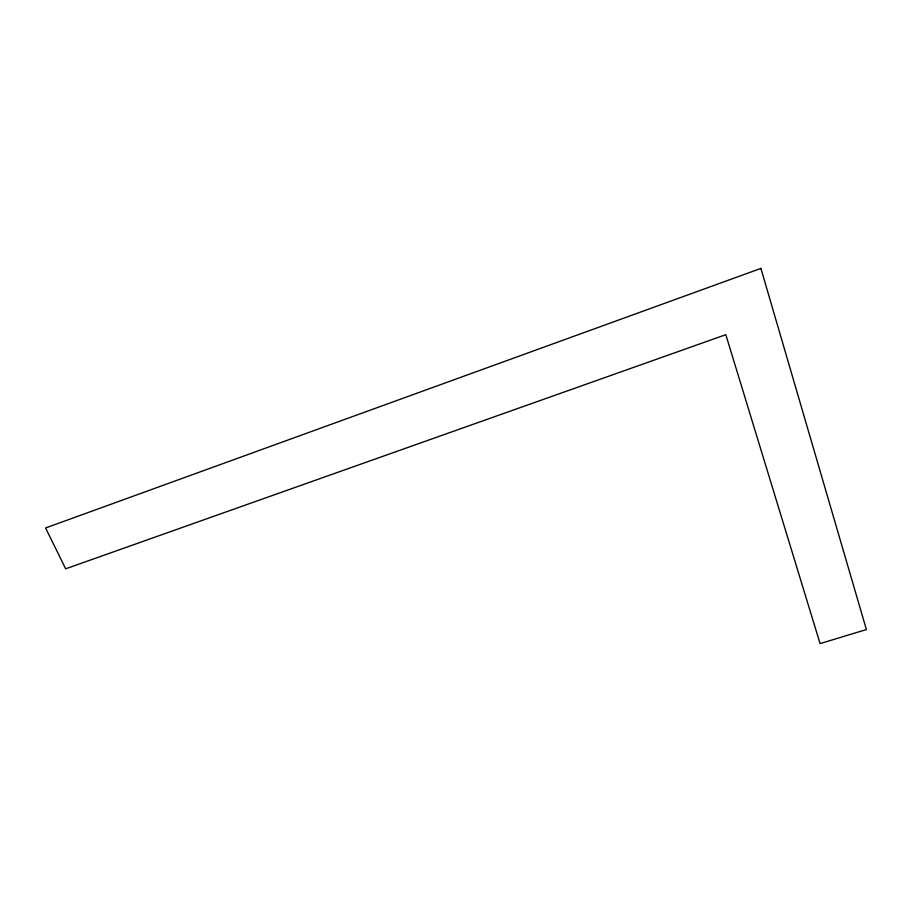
<?xml version="1.0" encoding="UTF-8"?>
<svg xmlns="http://www.w3.org/2000/svg" width="912" height="912" viewBox="0 0 912 912"><rect width="100%" height="100%" fill="white"/><g stroke="black" fill="none" stroke-linecap="round" stroke-linejoin="round"><path stroke-width="1.37" d="M760.904 268.402L45.6 527.968L65.653 568.826L725.827 334.681L820.082 643.598L866.4 629.565L760.904 268.402"/></g></svg>
